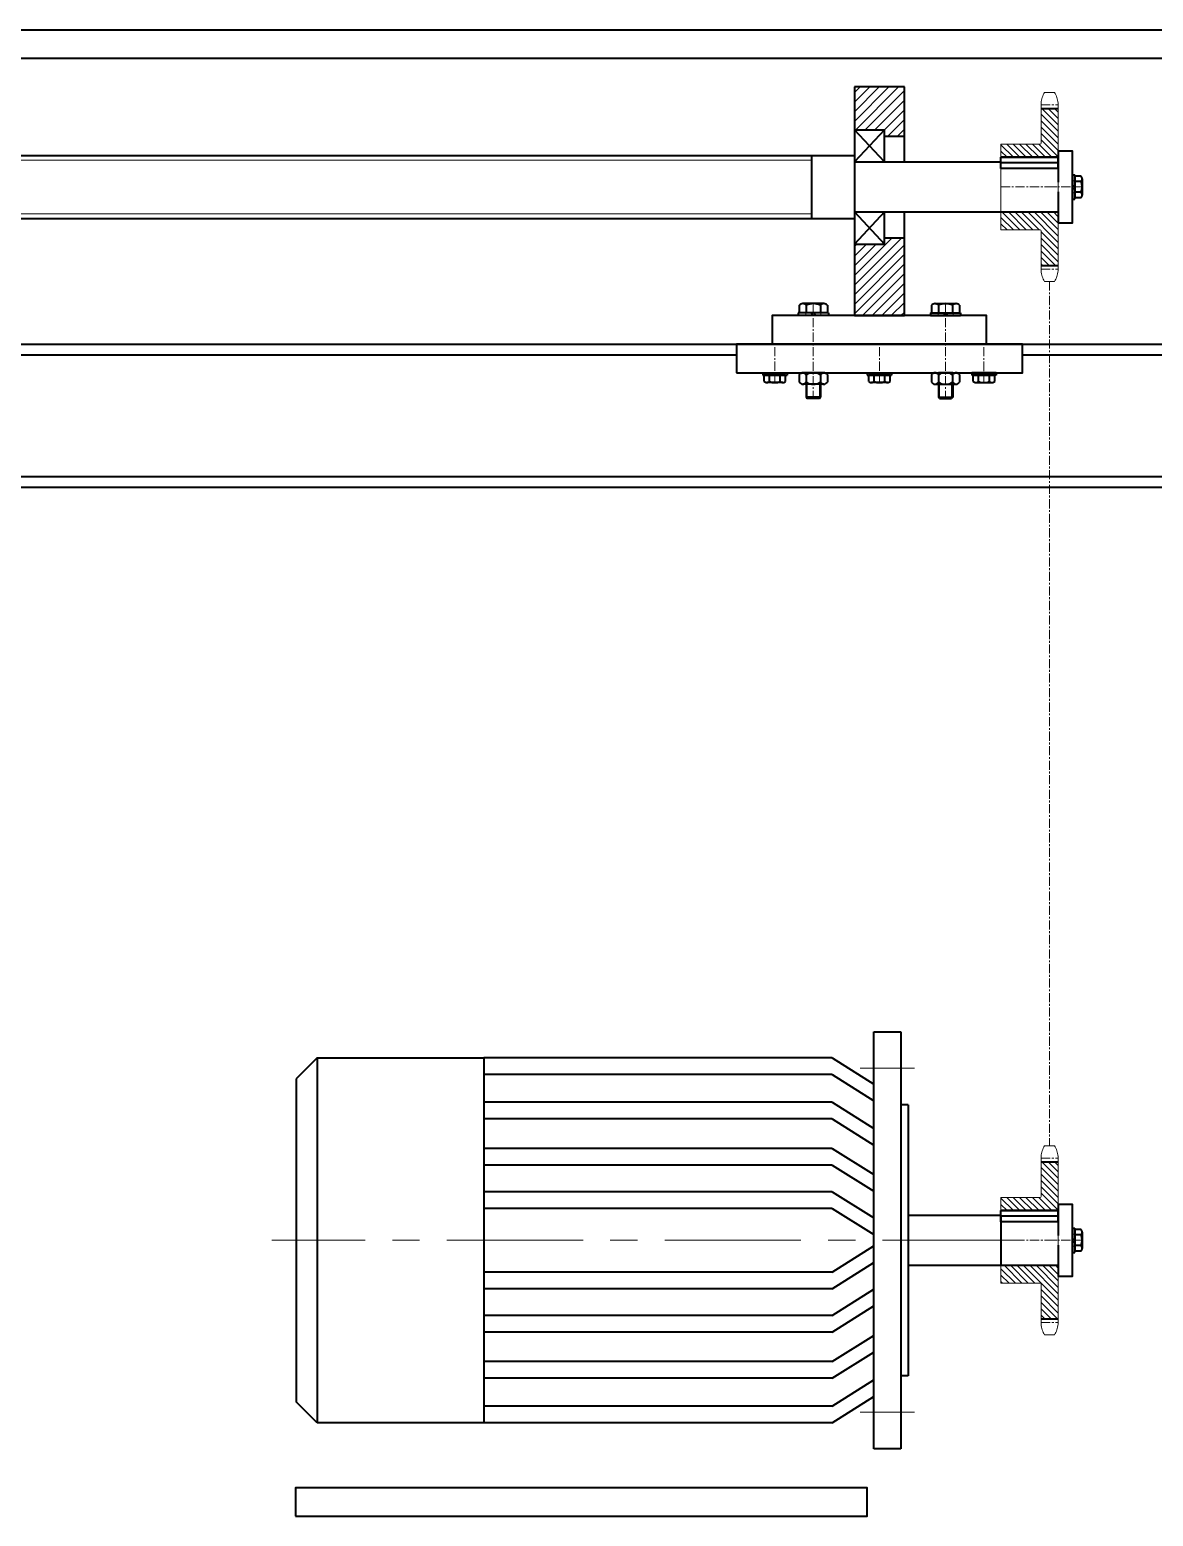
# Model space of a CAD drawing. Header units: millimetres. Extents: x -11382 to 23553, y -372 to 10786.
# Drawn here: x -5320 to -4535, y 2942 to 3982 of the extents above; entities that cross this region are included whole.
import ezdxf

# ---------------------------------------------------------------- set-up
doc = ezdxf.new("R2010")
doc.units = ezdxf.units.MM
doc.header["$LTSCALE"] = 0.2
doc.linetypes.add('CENTER', pattern=[50.8, 31.75, -6.35, 6.35, -6.35])
doc.linetypes.add('HIDDEN', pattern=[9.525, 6.35, -3.175])
for name, color, linetype, lineweight in [('đướng nét đứt', 4, 'HIDDEN', 20), ('đường bao thấy', 7, 'Continuous', 40), ('đường mặt cắt', 160, 'Continuous', 15), ('đường nét mảnh', 220, 'Continuous', 15), ('đường nét tâm', 137, 'CENTER', 15)]:
    doc.layers.add(name, color=color, linetype=linetype, lineweight=lineweight)
pattern_1 = [(135, (-8433.769, -1057.5002), (2.245064, 2.245064), [])]

# ---------------------------------------------------------------- blocks, each defined once
blk = doc.blocks.new('T10X40')
at = {"layer": 'đường bao thấy'}
for p, q in [((0, 4), (40, 4)), ((0, -4), (0, 4)), ((40, -4), (40, 4)), ((40, -4), (0, -4))]:
    blk.add_line(p, q, dxfattribs=at)

msp = doc.modelspace()

# ---------------------------------------------------------------- hatches: boundary and pattern name
at = {"layer": 'đường mặt cắt'}
h = msp.add_hatch(dxfattribs=at)
h.set_pattern_fill('ANSI31', color=256, scale=1.5, style=0)
h.paths.add_polyline_path([(-4743.55, 3942.054), (-4743.55, 3912.054), (-4722.55, 3912.054), (-4722.55, 3907.554), (-4708.55, 3907.554), (-4708.55, 3942.054)])
h = msp.add_hatch(dxfattribs=at)
h.set_pattern_fill('ANSI31', color=256, style=0)
h.set_pattern_definition([(135, (-8433.769, -320.5755), (2.245064, 2.245064), [])])
h.paths.add_polyline_path([(-4612.99, 3902.654, -0.41421356), (-4613.59, 3902.054), (-4641.051, 3902.054), (-4641.051, 3892.854), (-4601.05, 3892.854), (-4601.05, 3926.987), (-4612.99, 3926.987)])
h = msp.add_hatch(dxfattribs=at)
h.set_pattern_fill('ANSI31', color=256, angle=90, style=0)
h.paths.add_polyline_path([(-4601.05, 3854.554), (-4641.051, 3854.554), (-4641.051, 3842.054), (-4613.59, 3842.054, -0.41421356), (-4612.99, 3841.454), (-4612.99, 3817.121), (-4601.05, 3817.121)])
h = msp.add_hatch(dxfattribs=at)
h.set_pattern_fill('ANSI31', color=256, scale=1.5, style=0)
h.paths.add_polyline_path([(-4708.55, 3836.554), (-4722.55, 3836.554), (-4722.55, 3832.054), (-4743.55, 3832.054), (-4743.55, 3782.054), (-4708.55, 3782.054)])
h = msp.add_hatch(dxfattribs=at)
h.set_pattern_fill('ANSI31', color=256, style=0)
h.set_pattern_definition(pattern_1)
h.paths.add_polyline_path([(-4612.99, 3165.729, -0.41421356), (-4613.59, 3165.129), (-4641.051, 3165.129), (-4641.051, 3155.929), (-4601.05, 3155.929), (-4601.05, 3190.062), (-4612.99, 3190.062)])
h = msp.add_hatch(dxfattribs=at)
h.set_pattern_fill('ANSI31', color=256, style=0)
h.set_pattern_definition(pattern_1)
h.paths.add_polyline_path([(-4601.05, 3117.629), (-4641.051, 3117.629), (-4641.051, 3105.129), (-4613.59, 3105.129, -0.41421356), (-4612.99, 3104.529), (-4612.99, 3080.196), (-4601.05, 3080.196)])

# ---------------------------------------------------------------- linework, layer by layer
at = {"layer": 'đướng nét đứt'}
for p, q in [((-4591.05, 3876.254), (-4589.45, 3876.254)), ((-4591.05, 3867.854), (-4589.45, 3867.854)), ((-4777.55, 3784.054), (-4777.55, 3782.054)), ((-4767.05, 3784.054), (-4767.05, 3782.054)), ((-4685.05, 3784.054), (-4685.05, 3782.054)), ((-4674.55, 3784.054), (-4674.55, 3782.054)), ((-4803.375, 3742.054), (-4803.375, 3740.454)), ((-4794.975, 3742.054), (-4794.975, 3740.454)), ((-4730.25, 3742.054), (-4730.25, 3740.454)), ((-4721.85, 3742.054), (-4721.85, 3740.454)), ((-4657.125, 3742.054), (-4657.125, 3740.454)), ((-4648.725, 3742.054), (-4648.725, 3740.454)), ((-4591.05, 3139.329), (-4589.45, 3139.329)), ((-4591.05, 3130.929), (-4589.45, 3130.929))]:
    msp.add_line(p, q, dxfattribs=at)
at = {"layer": 'đường bao thấy'}
for p, q in [((-5351.05, 3982.054), (-3751.05, 3982.054)), ((-5431.05, 3962.054), (-3671.05, 3962.054)), ((-4708.55, 3942.054), (-4743.55, 3942.054)), ((-4743.55, 3942.054), (-4743.55, 3782.054)), ((-4708.55, 3889.554), (-4708.55, 3942.054)), ((-4612.99, 3926.987), (-4601.05, 3926.987)), ((-4743.55, 3912.054), (-4722.55, 3912.054)), ((-4722.55, 3889.554), (-4743.55, 3912.054)), ((-4722.55, 3912.054), (-4743.55, 3889.554)), ((-4722.55, 3889.554), (-4722.55, 3912.054)), ((-4722.55, 3907.554), (-4708.55, 3907.554)), ((-5765.05, 3894.054), (-4743.55, 3894.054)), ((-4773.55, 3894.054), (-4773.55, 3850.054)), ((-4601.05, 3892.854), (-4641.051, 3892.854)), ((-4743.55, 3889.554), (-4708.55, 3889.554)), ((-4708.55, 3889.554), (-4641.051, 3889.554)), ((-4601.05, 3888.824), (-4641.051, 3888.824)), ((-4591.05, 3863.554), (-4591.05, 3880.554)), ((-4591.05, 3880.554), (-4589.45, 3880.554)), ((-4589.45, 3863.554), (-4589.45, 3880.554)), ((-4589.45, 3879.559), (-4589.45, 3864.548)), ((-4584.986, 3879.559), (-4589.45, 3879.559)), ((-4589.45, 3872.054), (-4591.05, 3873.229)), ((-4589.45, 3870.381), (-4591.05, 3871.556)), ((-4584.986, 3875.807), (-4589.45, 3875.807)), ((-4584.15, 3877.683), (-4584.15, 3866.425)), ((-4591.05, 3863.554), (-4589.45, 3863.554)), ((-4584.986, 3868.301), (-4589.45, 3868.301)), ((-4584.986, 3864.548), (-4589.45, 3864.548)), ((-5765.05, 3850.054), (-4743.55, 3850.054)), ((-4743.55, 3854.554), (-4708.55, 3854.554)), ((-4743.55, 3854.554), (-4722.55, 3832.054)), ((-4722.55, 3854.554), (-4743.55, 3832.054)), ((-4722.55, 3832.054), (-4722.55, 3854.554)), ((-4708.55, 3782.054), (-4708.55, 3854.554)), ((-4708.55, 3854.554), (-4601.05, 3854.554)), ((-4641.051, 3854.554), (-4601.05, 3854.554)), ((-4743.55, 3832.054), (-4722.55, 3832.054)), ((-4722.55, 3836.554), (-4708.55, 3836.554)), ((-4612.99, 3817.121), (-4601.05, 3817.121)), ((-4782.115, 3789.309), (-4782.115, 3784.054)), ((-4764.939, 3790.454), (-4779.661, 3790.454)), ((-4777.208, 3789.309), (-4777.208, 3784.054)), ((-4767.393, 3789.309), (-4767.393, 3784.054)), ((-4762.485, 3789.309), (-4762.485, 3784.054)), ((-4689.615, 3789.309), (-4689.615, 3784.054)), ((-4687.161, 3790.454), (-4672.439, 3790.454)), ((-4684.708, 3789.309), (-4684.708, 3784.054)), ((-4674.893, 3789.309), (-4674.893, 3784.054)), ((-4669.985, 3789.309), (-4669.985, 3784.054)), ((-4761.8, 3784.054), (-4782.8, 3784.054)), ((-4782.8, 3784.054), (-4782.8, 3782.054)), ((-4761.8, 3782.054), (-4782.8, 3782.054)), ((-4762.485, 3784.054), (-4782.115, 3784.054)), ((-4772.3, 3782.054), (-4774.008, 3784.054)), ((-4770.51, 3782.054), (-4772.218, 3784.054)), ((-4761.8, 3784.054), (-4761.8, 3782.054)), ((-4743.55, 3782.054), (-4708.55, 3782.054)), ((-4690.3, 3784.054), (-4669.3, 3784.054)), ((-4690.3, 3784.054), (-4690.3, 3782.054)), ((-4690.3, 3782.054), (-4669.3, 3782.054)), ((-4689.615, 3784.054), (-4669.985, 3784.054)), ((-4681.59, 3782.054), (-4679.882, 3784.054)), ((-4679.8, 3782.054), (-4678.092, 3784.054)), ((-4669.3, 3784.054), (-4669.3, 3782.054)), ((-5751.05, 3762.054), (-3351.05, 3762.054)), ((-5751.05, 3754.554), (-4826.05, 3754.554)), ((-4626.05, 3754.554), (-4476.05, 3754.554)), ((-4807.675, 3742.054), (-4790.675, 3742.054)), ((-4807.675, 3742.054), (-4807.675, 3740.454)), ((-4807.675, 3740.454), (-4790.675, 3740.454)), ((-4791.67, 3740.454), (-4806.681, 3740.454)), ((-4806.681, 3735.989), (-4806.681, 3740.454)), ((-4793.546, 3735.154), (-4804.804, 3735.154)), ((-4802.928, 3735.989), (-4802.928, 3740.454)), ((-4800.848, 3740.454), (-4799.673, 3742.054)), ((-4799.175, 3740.454), (-4798, 3742.054)), ((-4795.422, 3735.989), (-4795.422, 3740.454)), ((-4791.67, 3735.989), (-4791.67, 3740.454)), ((-4790.675, 3742.054), (-4790.675, 3740.454)), ((-4782.115, 3740.598), (-4782.115, 3735.509)), ((-4764.939, 3742.054), (-4779.661, 3742.054)), ((-4764.939, 3734.054), (-4779.661, 3734.054)), ((-4777.3, 3742.054), (-4767.3, 3742.054)), ((-4777.3, 3734.054), (-4777.3, 3725.058)), ((-4777.208, 3740.598), (-4777.208, 3735.509)), ((-4767.393, 3740.598), (-4767.393, 3735.509)), ((-4767.3, 3734.054), (-4767.3, 3725.058)), ((-4762.485, 3740.598), (-4762.485, 3735.509)), ((-4734.55, 3742.054), (-4717.55, 3742.054)), ((-4734.55, 3742.054), (-4734.55, 3740.454)), ((-4734.55, 3740.454), (-4717.55, 3740.454)), ((-4718.545, 3740.454), (-4733.556, 3740.454)), ((-4733.556, 3735.989), (-4733.556, 3740.454)), ((-4720.421, 3735.154), (-4731.679, 3735.154)), ((-4729.803, 3735.989), (-4729.803, 3740.454)), ((-4727.723, 3740.454), (-4726.548, 3742.054)), ((-4726.05, 3740.454), (-4724.875, 3742.054)), ((-4722.297, 3735.989), (-4722.297, 3740.454)), ((-4718.545, 3735.989), (-4718.545, 3740.454)), ((-4717.55, 3742.054), (-4717.55, 3740.454)), ((-4689.615, 3740.598), (-4689.615, 3735.509)), ((-4687.161, 3742.054), (-4672.439, 3742.054)), ((-4687.161, 3734.054), (-4672.439, 3734.054)), ((-4674.8, 3742.054), (-4684.8, 3742.054)), ((-4684.8, 3734.054), (-4684.8, 3725.058)), ((-4684.708, 3740.598), (-4684.708, 3735.509)), ((-4674.893, 3740.598), (-4674.893, 3735.509)), ((-4674.8, 3734.054), (-4674.8, 3725.058)), ((-4669.985, 3740.598), (-4669.985, 3735.509)), ((-4644.425, 3742.054), (-4661.425, 3742.054)), ((-4661.425, 3742.054), (-4661.425, 3740.454)), ((-4644.425, 3740.454), (-4661.425, 3740.454)), ((-4660.431, 3740.454), (-4645.42, 3740.454)), ((-4660.431, 3735.989), (-4660.431, 3740.454)), ((-4658.554, 3735.154), (-4647.296, 3735.154)), ((-4656.678, 3735.989), (-4656.678, 3740.454)), ((-4652.925, 3740.454), (-4654.1, 3742.054)), ((-4651.253, 3740.454), (-4652.427, 3742.054)), ((-4649.172, 3735.989), (-4649.172, 3740.454)), ((-4645.42, 3735.989), (-4645.42, 3740.454)), ((-4644.425, 3742.054), (-4644.425, 3740.454)), ((-4767.3, 3725.058), (-4777.3, 3725.058)), ((-4777.3, 3725.058), (-4776.55, 3724.054)), ((-4768.05, 3724.054), (-4776.55, 3724.054)), ((-4768.05, 3724.054), (-4767.3, 3725.058)), ((-4684.05, 3724.054), (-4684.8, 3725.058)), ((-4684.8, 3725.058), (-4674.8, 3725.058)), ((-4684.05, 3724.054), (-4675.55, 3724.054)), ((-4674.8, 3725.058), (-4675.55, 3724.054)), ((-5751.05, 3669.554), (-3351.05, 3669.554)), ((-5751.05, 3662.054), (-3351.05, 3662.054)), ((-4612.99, 3190.062), (-4601.05, 3190.062)), ((-4601.05, 3155.929), (-4641.051, 3155.929)), ((-4601.05, 3151.9), (-4641.051, 3151.9)), ((-4591.05, 3126.629), (-4591.05, 3143.629)), ((-4591.05, 3143.629), (-4589.45, 3143.629)), ((-4589.45, 3126.629), (-4589.45, 3143.629)), ((-4589.45, 3142.635), (-4589.45, 3127.623)), ((-4584.986, 3142.635), (-4589.45, 3142.635)), ((-4589.45, 3135.129), (-4591.05, 3136.304)), ((-4589.45, 3133.457), (-4591.05, 3134.631)), ((-4584.986, 3138.882), (-4589.45, 3138.882)), ((-4584.986, 3131.376), (-4589.45, 3131.376)), ((-4584.15, 3140.758), (-4584.15, 3129.5)), ((-4591.05, 3126.629), (-4589.45, 3126.629)), ((-4584.986, 3127.623), (-4589.45, 3127.623)), ((-4641.051, 3117.629), (-4601.05, 3117.629)), ((-4612.99, 3080.196), (-4601.05, 3080.196))]:
    msp.add_line(p, q, dxfattribs=at)
at = {"layer": 'đường bao thấy', "color": 7, "linetype": 'Continuous', "lineweight": 15}
for p, q in [((-4603.527, 3938.159), (-4610.514, 3938.159)), ((-4612.99, 3902.654), (-4612.99, 3929.304)), ((-4601.05, 3929.304), (-4601.05, 3872.054)), ((-4641.051, 3902.054), (-4613.59, 3902.054)), ((-4641.051, 3902.054), (-4641.051, 3872.054)), ((-4641.051, 3842.054), (-4641.051, 3872.054)), ((-4601.05, 3814.803), (-4601.05, 3872.054)), ((-4641.051, 3842.054), (-4613.59, 3842.054)), ((-4612.99, 3841.454), (-4612.99, 3814.803)), ((-4603.527, 3805.948), (-4610.514, 3805.948)), ((-4603.527, 3201.235), (-4610.514, 3201.235)), ((-4612.99, 3165.729), (-4612.99, 3192.38)), ((-4601.05, 3192.38), (-4601.05, 3135.129)), ((-4641.051, 3165.129), (-4613.59, 3165.129)), ((-4641.051, 3165.129), (-4641.051, 3135.129)), ((-4641.051, 3105.129), (-4641.051, 3135.129)), ((-4601.05, 3077.879), (-4601.05, 3135.129)), ((-4641.051, 3105.129), (-4613.59, 3105.129)), ((-4612.99, 3104.529), (-4612.99, 3077.879)), ((-4603.527, 3069.024), (-4610.514, 3069.024))]:
    msp.add_line(p, q, dxfattribs=at)
at = {"layer": 'đường bao thấy', "ltscale": 3}
for p, q in [((-4730.009, 2989.296), (-4730.009, 3280.962)), ((-4730.009, 3280.962), (-4711.051, 3280.962)), ((-4711.051, 3280.962), (-4711.051, 2989.296)), ((-5119.384, 3262.733), (-5133.967, 3248.15)), ((-5119.384, 3262.733), (-5002.717, 3262.733)), ((-5119.384, 3262.733), (-5119.384, 3007.525)), ((-5002.717, 3262.733), (-5002.717, 3007.525)), ((-4759.176, 3262.733), (-5002.717, 3262.733)), ((-4759.176, 3262.733), (-4730.009, 3244.37)), ((-4759.176, 3262.733), (-4730.009, 3244.37)), ((-5133.967, 3248.15), (-5133.967, 3022.108)), ((-4759.176, 3251.067), (-5002.717, 3251.067)), ((-4759.176, 3251.067), (-4730.009, 3232.703)), ((-4759.176, 3231.66), (-5002.717, 3231.66)), ((-4759.176, 3231.66), (-4730.009, 3213.296)), ((-4759.176, 3231.66), (-4730.009, 3213.296)), ((-4705.946, 3229.921), (-4711.051, 3229.921)), ((-4705.946, 3229.921), (-4705.946, 3040.337)), ((-4759.176, 3219.993), (-5002.717, 3219.993)), ((-4759.176, 3219.993), (-4730.009, 3201.63)), ((-4759.176, 3199.458), (-5002.717, 3199.458)), ((-4759.176, 3199.458), (-4730.009, 3181.094)), ((-4759.176, 3199.458), (-4730.009, 3181.094)), ((-4759.176, 3187.791), (-5002.717, 3187.791)), ((-4759.176, 3187.791), (-4730.009, 3169.427)), ((-4759.176, 3169.113), (-5002.717, 3169.113)), ((-4759.176, 3169.113), (-4730.009, 3150.75)), ((-4759.176, 3169.113), (-4730.009, 3150.75)), ((-4759.176, 3157.446), (-5002.717, 3157.446)), ((-4759.176, 3157.446), (-4730.009, 3139.083)), ((-4705.946, 3152.629), (-4641.051, 3152.629)), ((-4641.051, 3152.629), (-4641.051, 3117.629)), ((-4759.176, 3112.812), (-4730.009, 3131.175)), ((-4759.176, 3112.812), (-5002.717, 3112.812)), ((-4759.176, 3101.145), (-4730.009, 3119.508)), ((-4759.176, 3101.145), (-4730.009, 3119.508)), ((-4705.946, 3117.629), (-4641.051, 3117.629)), ((-4759.176, 3101.145), (-5002.717, 3101.145)), ((-4759.176, 3082.467), (-4730.009, 3100.831)), ((-4759.176, 3070.801), (-4730.009, 3089.164)), ((-4759.176, 3070.801), (-4730.009, 3089.164)), ((-4759.176, 3082.467), (-5002.717, 3082.467)), ((-4759.176, 3070.801), (-5002.717, 3070.801)), ((-4759.176, 3050.265), (-4730.009, 3068.628)), ((-4759.176, 3050.265), (-5002.717, 3050.265)), ((-4759.176, 3038.598), (-4730.009, 3056.962)), ((-4759.176, 3038.598), (-4730.009, 3056.962)), ((-4759.176, 3038.598), (-5002.717, 3038.598)), ((-4759.176, 3019.192), (-4730.009, 3037.555)), ((-4705.946, 3040.337), (-4711.051, 3040.337)), ((-5119.384, 3007.525), (-5133.967, 3022.108)), ((-4759.176, 3019.192), (-5002.717, 3019.192)), ((-4759.176, 3007.525), (-4730.009, 3025.888)), ((-4759.176, 3007.525), (-4730.009, 3025.888)), ((-4759.176, 3007.525), (-4730.009, 3025.888)), ((-4759.176, 3007.525), (-4730.009, 3025.888)), ((-5002.717, 3007.525), (-5119.384, 3007.525)), ((-4759.176, 3007.525), (-5002.717, 3007.525)), ((-4759.176, 3007.525), (-5002.717, 3007.525)), ((-4711.051, 2989.296), (-4730.009, 2989.296))]:
    msp.add_line(p, q, dxfattribs=at)
at = {"layer": 'đường bao thấy'}
for points in [[(-4601.05, 3868.654), (-4601.05, 3847.054), (-4591.05, 3847.054), (-4591.05, 3897.054), (-4601.05, 3897.054), (-4601.05, 3875.454)], [(-4601.05, 3131.729), (-4601.05, 3110.129), (-4591.05, 3110.129), (-4591.05, 3160.129), (-4601.05, 3160.129), (-4601.05, 3138.529)]]:
    msp.add_lwpolyline(points, dxfattribs=at)
for points in [[(-4801.05, 3762.054), (-4651.05, 3762.054), (-4651.05, 3782.054), (-4801.05, 3782.054)], [(-4826.05, 3742.054), (-4626.05, 3742.054), (-4626.05, 3762.054), (-4826.05, 3762.054)], [(-5134.595, 2942.054), (-4734.595, 2942.054), (-4734.595, 2962.054), (-5134.595, 2962.054)]]:
    msp.add_lwpolyline(points, close=True, dxfattribs=at)
at = {"layer": 'đường bao thấy', "color": 7, "linetype": 'Continuous', "lineweight": 15}
for centre, start, end in [((-4613.59, 3902.654), 270, 0), ((-4613.59, 3841.454), 0, 90), ((-4613.59, 3165.729), 270, 0), ((-4613.59, 3104.529), 0, 90)]:
    msp.add_arc(centre, 0.6, start, end, dxfattribs=at)
at = {"layer": 'đường bao thấy'}
for centre, radius, start, end in [((-4586.675, 3877.683), 2.525, 311.992528, 48.007472), ((-4592.995, 3872.054), 8.845, 334.895303, 25.104697), ((-4586.675, 3866.425), 2.525, 311.992528, 48.007472), ((-4779.661, 3787.252), 3.202, 39.970241, 140.029759), ((-4772.3, 3779.364), 11.089, 63.734281, 116.265719), ((-4764.939, 3787.252), 3.202, 39.970241, 140.029759), ((-4687.161, 3787.252), 3.202, 39.970241, 140.029759), ((-4679.8, 3779.364), 11.089, 63.734281, 116.265719), ((-4672.439, 3787.252), 3.202, 39.970241, 140.029759), ((-4804.804, 3737.678), 2.525, 221.992528, 318.007472), ((-4799.175, 3743.999), 8.845, 244.895303, 295.104697), ((-4793.546, 3737.678), 2.525, 221.992528, 318.007472), ((-4779.661, 3739.258), 2.796, 28.642718, 151.357282), ((-4779.661, 3736.85), 2.796, 208.642718, 331.357282), ((-4772.3, 3733.054), 9, 56.956524, 123.043476), ((-4772.3, 3743.054), 9, 236.956524, 303.043476), ((-4764.939, 3739.258), 2.796, 28.642718, 151.357282), ((-4764.939, 3736.85), 2.796, 208.642718, 331.357282), ((-4731.679, 3737.678), 2.525, 221.992528, 318.007472), ((-4726.05, 3743.999), 8.845, 244.895303, 295.104697), ((-4720.421, 3737.678), 2.525, 221.992528, 318.007472), ((-4687.161, 3739.258), 2.796, 28.642718, 151.357282), ((-4687.161, 3736.85), 2.796, 208.642718, 331.357282), ((-4679.8, 3733.054), 9, 56.956524, 123.043476), ((-4679.8, 3743.054), 9, 236.956524, 303.043476), ((-4672.439, 3739.258), 2.796, 28.642718, 151.357282), ((-4672.439, 3736.85), 2.796, 208.642718, 331.357282), ((-4658.554, 3737.678), 2.525, 221.992528, 318.007472), ((-4652.925, 3743.999), 8.845, 244.895303, 295.104697), ((-4647.296, 3737.678), 2.525, 221.992528, 318.007472), ((-4586.675, 3140.758), 2.525, 311.992528, 48.007472), ((-4592.995, 3135.129), 8.845, 334.895303, 25.104697), ((-4586.675, 3129.5), 2.525, 311.992528, 48.007472)]:
    msp.add_arc(centre, radius, start, end, dxfattribs=at)
at = {"layer": 'đường bao thấy', "color": 7, "linetype": 'Continuous', "lineweight": 15}
for points in [[(-4610.514, 3938.159), (-4611.182, 3937.091), (-4611.723, 3935.942), (-4612.337, 3934.082), (-4612.509, 3933.437), (-4612.779, 3932.104), (-4612.875, 3931.422), (-4612.932, 3930.724)], [(-4601.108, 3930.724), (-4601.221, 3932.122), (-4601.492, 3933.436), (-4602.104, 3935.297), (-4602.343, 3935.901), (-4602.888, 3937.067), (-4603.192, 3937.625), (-4603.527, 3938.159)], [(-4610.514, 3805.948), (-4611.182, 3807.016), (-4611.723, 3808.166), (-4612.337, 3810.026), (-4612.509, 3810.67), (-4612.779, 3812.003), (-4612.875, 3812.685), (-4612.932, 3813.383)], [(-4601.108, 3813.383), (-4601.221, 3811.986), (-4601.492, 3810.672), (-4602.104, 3808.81), (-4602.343, 3808.207), (-4602.888, 3807.041), (-4603.192, 3806.483), (-4603.527, 3805.948)], [(-4610.514, 3201.235), (-4611.182, 3200.166), (-4611.723, 3199.017), (-4612.337, 3197.157), (-4612.509, 3196.512), (-4612.779, 3195.179), (-4612.875, 3194.498), (-4612.932, 3193.799)], [(-4601.108, 3193.799), (-4601.221, 3195.197), (-4601.492, 3196.511), (-4602.104, 3198.373), (-4602.343, 3198.976), (-4602.888, 3200.142), (-4603.192, 3200.7), (-4603.527, 3201.235)], [(-4610.514, 3069.024), (-4611.182, 3070.092), (-4611.723, 3071.241), (-4612.337, 3073.101), (-4612.509, 3073.746), (-4612.779, 3075.079), (-4612.875, 3075.761), (-4612.932, 3076.459)], [(-4601.108, 3076.459), (-4601.221, 3075.061), (-4601.492, 3073.747), (-4602.104, 3071.885), (-4602.343, 3071.282), (-4602.888, 3070.116), (-4603.192, 3069.558), (-4603.527, 3069.024)]]:
    msp.add_open_spline(points, degree=3, knots=[0, 0, 0, 0, 0.5, 0.5, 0.75, 0.75, 1, 1, 1, 1], dxfattribs=at)
for points in [[(-4612.932, 3930.724), (-4612.973, 3930.212), (-4612.99, 3929.739), (-4612.99, 3929.304)], [(-4601.05, 3929.304), (-4601.05, 3929.737), (-4601.067, 3930.21), (-4601.108, 3930.724)], [(-4612.932, 3813.383), (-4612.973, 3813.896), (-4612.99, 3814.369), (-4612.99, 3814.803)], [(-4601.05, 3814.803), (-4601.05, 3814.37), (-4601.067, 3813.897), (-4601.108, 3813.383)], [(-4612.932, 3193.799), (-4612.973, 3193.287), (-4612.99, 3192.814), (-4612.99, 3192.38)], [(-4601.05, 3192.38), (-4601.05, 3192.813), (-4601.067, 3193.286), (-4601.108, 3193.799)], [(-4612.932, 3076.459), (-4612.973, 3076.971), (-4612.99, 3077.444), (-4612.99, 3077.879)], [(-4601.05, 3077.879), (-4601.05, 3077.445), (-4601.067, 3076.972), (-4601.108, 3076.459)]]:
    msp.add_open_spline(points, degree=3, dxfattribs=at)
at = {"layer": 'đường mặt cắt'}
msp.add_line((-4652.925, 3743.054), (-4652.925, 3739.454), dxfattribs=at)
at = {"layer": 'đường nét mảnh'}
for p, q in [((-5741.05, 3890.754), (-4773.55, 3890.754)), ((-5741.05, 3853.354), (-4773.55, 3853.354)), ((-4776.55, 3734.054), (-4776.55, 3724.054)), ((-4768.05, 3734.054), (-4768.05, 3724.054)), ((-4684.05, 3734.054), (-4684.05, 3724.054)), ((-4675.55, 3734.054), (-4675.55, 3724.054))]:
    msp.add_line(p, q, dxfattribs=at)
at = {"layer": 'đường nét tâm'}
for p, q in [((-4612.989, 3929.5), (-4601.051, 3929.5)), ((-4641.051, 3872.054), (-4601.05, 3872.054)), ((-4641.051, 3872.054), (-4601.05, 3872.054)), ((-4608.993, 3872.054), (-4584.15, 3872.054)), ((-4612.989, 3814.607), (-4601.051, 3814.607)), ((-4607.02, 3805.948), (-4607.02, 3201.235)), ((-4772.3, 3790.454), (-4772.3, 3724.054)), ((-4679.8, 3790.454), (-4679.8, 3724.054)), ((-4799.175, 3759.996), (-4799.175, 3735.154)), ((-4726.05, 3759.996), (-4726.05, 3735.154)), ((-4652.925, 3759.996), (-4652.925, 3735.154)), ((-4612.989, 3192.576), (-4601.051, 3192.576)), ((-4641.051, 3135.129), (-4601.05, 3135.129)), ((-4641.051, 3135.129), (-4601.05, 3135.129)), ((-4608.993, 3135.129), (-4584.15, 3135.129)), ((-4612.989, 3077.682), (-4601.051, 3077.682))]:
    msp.add_line(p, q, dxfattribs=at)
at = {"layer": 'đường nét tâm', "ltscale": 15}
for p, q in [((-4701.571, 3255.442), (-4739.488, 3255.442)), ((-4628.602, 3135.129), (-5151.078, 3135.129)), ((-4701.571, 3014.817), (-4739.488, 3014.817))]:
    msp.add_line(p, q, dxfattribs=at)

# ---------------------------------------------------------------- block references
at = {"layer": 'đường bao thấy'}
for p in [(-4641.05, 3888.854), (-4641.05, 3151.929)]:
    msp.add_blockref('T10X40', p, dxfattribs=at)

doc.saveas('drawing.dxf')
